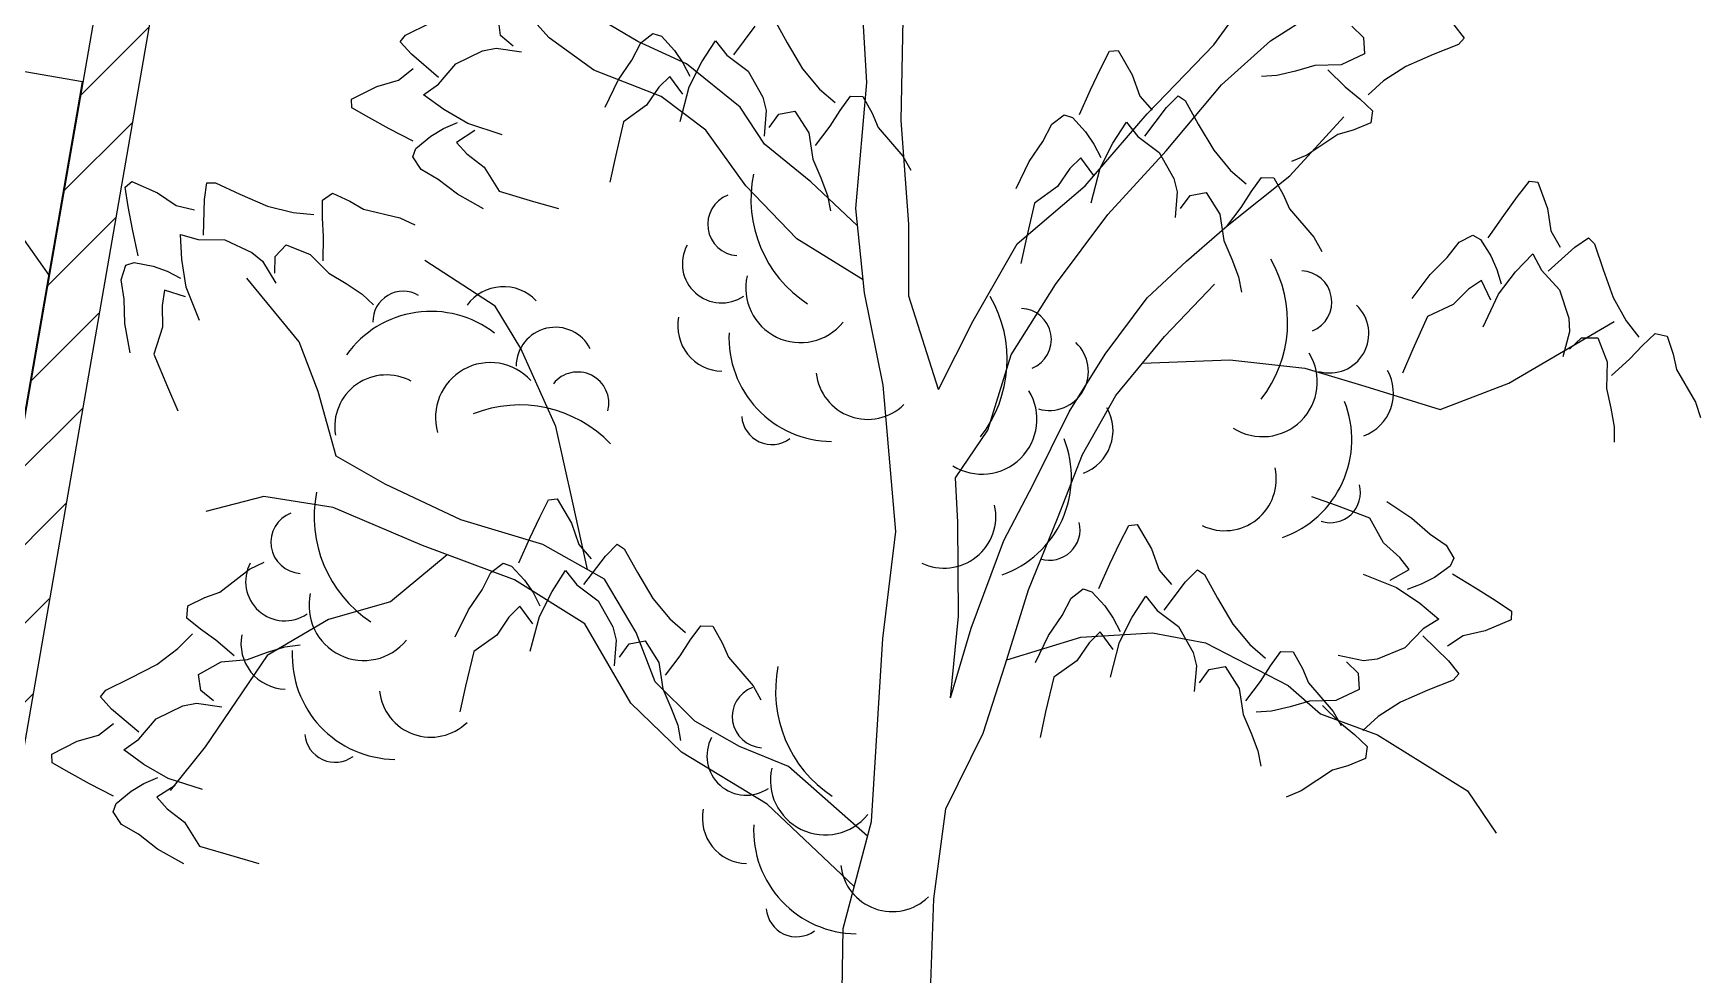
# Model space of a CAD drawing. Header units: millimetres. Extents: x 524954 to 526204, y 9523489 to 9524010.
# Drawn here: x 525806.42 to 525813.91, y 9523731.87 to 9523736.1 of the extents above; entities that cross this region are included whole.
import ezdxf

# ---------------------------------------------------------------- set-up
doc = ezdxf.new("R2010")
doc.units = ezdxf.units.MM
doc.linetypes.add('ACAD_ISO12W100', pattern=[21, 12, -3, 0, -3, 0, -3])
for name, color, linetype in [('Arbre', 34, 'ACAD_ISO12W100'), ('Bati', 6, 'Continuous'), ('Bati_H', 1, 'Continuous'), ('Cloture', 7, 'Continuous'), ('Murs', 1, 'Continuous')]:
    doc.layers.add(name, color=color, linetype=linetype)

# ---------------------------------------------------------------- blocks, each defined once
blk = doc.blocks.new('v088')
at = {"linetype": 'Continuous'}
for p, q in [((-0.2365, 6.8477), (-0.2742, 7.4626)), ((-1.6648, 7.048), (-1.9323, 7.3471)), ((-1.2665, 7.0314), (-1.4491, 7.1395)), ((-0.0837, 6.6768), (-0.0745, 7.1309)), ((1.3209, 7.0171), (1.4418, 7.1813)), ((1.5755, 7.0348), (1.778, 7.1634)), ((-1.4628, 6.9029), (-1.6648, 7.048)), ((-1.0467, 6.9303), (-1.2665, 7.0314)), ((1.0227, 6.7061), (1.3209, 7.0171)), ((1.3557, 6.8374), (1.5755, 7.0348)), ((-1.1618, 6.7848), (-1.4628, 6.9029)), ((-0.8063, 6.7363), (-1.0467, 6.9303)), ((-0.2869, 6.2807), (-0.2365, 6.8477)), ((1.107, 6.54), (1.3557, 6.8374)), ((-0.9597, 6.6336), (-1.1618, 6.7848)), ((-0.6972, 6.5707), (-0.8063, 6.7363)), ((-0.0491, 6.2111), (-0.0837, 6.6768)), ((0.7433, 6.3831), (1.0227, 6.7061)), ((1.6628, 6.4272), (1.906, 6.6935)), ((-0.7803, 6.3824), (-0.9597, 6.6336)), ((-0.4884, 6.4009), (-0.6972, 6.5707)), ((0.8455, 6.2546), (1.107, 6.54)), ((-0.5514, 6.1446), (-0.7803, 6.3824)), ((-0.2789, 6.2036), (-0.4884, 6.4009)), ((0.4379, 6.1217), (0.7433, 6.3831)), ((1.3814, 6.2037), (1.6628, 6.4272)), ((-0.2479, 5.9022), (-0.2869, 6.2807)), ((0.6096, 5.9388), (0.8455, 6.2546)), ((-0.2539, 5.9607), (-0.5514, 6.1446)), ((-0.0486, 5.8877), (-0.0491, 6.2111)), ((1.1982, 6.0444), (1.3814, 6.2037)), ((0.2399, 5.7756), (0.4379, 6.1217)), ((-1.9071, 5.8427), (-2.2223, 6.0475)), ((1.0213, 5.879), (1.1982, 6.0444)), ((-2.7868, 5.6812), (-3.0229, 5.9686)), ((0.4109, 5.6237), (0.6096, 5.9388)), ((1.0995, 5.7065), (1.3247, 5.9413)), ((-1.7911, 5.6523), (-1.9071, 5.8427)), ((-0.1646, 5.4873), (-0.2479, 5.9022)), ((0.0846, 5.4676), (-0.0486, 5.8877)), ((0.8338, 5.6263), (1.0213, 5.879)), ((0.0846, 5.4676), (0.2399, 5.7756)), ((2.6462, 5.4963), (3.1193, 5.7735)), ((0.8812, 5.4407), (1.0995, 5.7065)), ((-2.7013, 5.4591), (-2.7868, 5.6812)), ((-1.6346, 5.3011), (-1.7911, 5.6523)), ((0.3061, 5.2857), (0.4109, 5.6237)), ((0.6713, 5.3679), (0.8338, 5.6263)), ((1.0006, 5.5861), (1.394, 5.6007)), ((1.394, 5.6007), (1.7306, 5.5642)), ((1.7306, 5.5642), (1.9997, 5.4827)), ((-0.1073, 4.8293), (-0.1646, 5.4873)), ((1.9997, 5.4827), (2.3377, 5.3779)), ((2.3377, 5.3779), (2.6462, 5.4963)), ((-2.6206, 5.1685), (-2.7013, 5.4591)), ((0.7312, 5.1764), (0.8812, 5.4407)), ((0.5102, 5.0412), (0.6713, 5.3679)), ((-1.5592, 4.9668), (-1.6346, 5.3011)), ((0.1613, 5.0712), (0.3061, 5.2857)), ((-2.4003, 5.0425), (-2.6206, 5.1685)), ((0.6191, 4.888), (0.7312, 5.1764)), ((-2.0611, 4.8817), (-2.4003, 5.0425)), ((0.1717, 4.8724), (0.1613, 5.0712)), ((0.3786, 4.7897), (0.5102, 5.0412)), ((-2.9464, 4.9876), (-3.2062, 4.92)), ((-2.6344, 4.9381), (-2.9464, 4.9876)), ((-1.4917, 4.6586), (-1.5592, 4.9668)), ((-2.2328, 4.7662), (-2.6344, 4.9381)), ((-1.6919, 4.7713), (-2.0611, 4.8817)), ((0.1743, 4.4496), (0.1717, 4.8724)), ((0.489, 4.5681), (0.6191, 4.888)), ((-0.1657, 4.3492), (-0.1073, 4.8293)), ((-2.1227, 4.7254), (-2.3768, 4.5144)), ((-1.8192, 4.6131), (-2.2328, 4.7662)), ((-1.415, 4.6154), (-1.6919, 4.7713)), ((0.2314, 4.3948), (0.3786, 4.7897)), ((-1.5041, 4.4145), (-1.8192, 4.6131)), ((-1.2732, 4.3758), (-1.415, 4.6154)), ((-2.3768, 4.5144), (-2.655, 4.434)), ((0.3841, 4.2301), (0.489, 4.5681)), ((-2.655, 4.434), (-2.9315, 4.2727)), ((0.1384, 4.0819), (0.1743, 4.4496)), ((-1.2976, 4.0581), (-1.5041, 4.4145)), ((-1.1877, 4.1537), (-1.2732, 4.3758)), ((-0.2169, 3.5272), (-0.1657, 4.3492)), ((0.1384, 4.0819), (0.2314, 4.3948)), ((0.3911, 4.2526), (0.7235, 4.3553)), ((0.7235, 4.3553), (1.0465, 4.3745)), ((1.0465, 4.3745), (1.2838, 4.3297)), ((-2.9315, 4.2727), (-3.209, 3.8627)), ((1.2838, 4.3297), (1.6547, 4.1385)), ((0.2848, 3.9233), (0.3841, 4.2301)), ((-1.0099, 3.9771), (-1.1877, 4.1537)), ((1.6547, 4.1385), (1.8004, 4.0109)), ((-1.0692, 3.839), (-1.2976, 4.0581)), ((-0.8085, 3.8631), (-1.0099, 3.9771)), ((1.8004, 4.0109), (2.0573, 3.9168)), ((0.1177, 3.584), (0.2848, 3.9233)), ((2.0573, 3.9168), (2.4606, 3.664)), ((-3.209, 3.8627), (-3.3666, 3.6666)), ((-0.6849, 3.6045), (-1.0692, 3.839)), ((-0.589, 3.7744), (-0.8085, 3.8631)), ((-0.2343, 3.4611), (-0.589, 3.7744)), ((-0.2941, 3.234), (-0.6849, 3.6045)), ((2.4606, 3.664), (2.589, 3.4739)), ((-0.3436, 3.0457), (-0.2169, 3.5272)), ((0.064, 3.1786), (0.1177, 3.584)), ((0.0445, 2.6247), (0.064, 3.1786)), ((-0.3518, 2.5418), (-0.3436, 3.0457))]:
    blk.add_line(p, q, dxfattribs=at)
at = {"color": 3, "linetype": 'Continuous'}
for p, q in [((-1.8828, 7.0578), (-1.8923, 7.1303)), ((-0.654, 7.1313), (-0.5947, 7.0251)), ((-2.333, 7.0298), (-2.3098, 7.06)), ((-2.3098, 7.06), (-2.2004, 7.1132)), ((-1.8262, 7.0109), (-1.8828, 7.0578)), ((-1.2526, 7.0255), (-1.1978, 7.0672)), ((-1.1978, 7.0672), (-1.1602, 7.0548)), ((-1.1602, 7.0548), (-1.1012, 6.9916)), ((-0.8351, 6.9716), (-0.7381, 7.0997)), ((1.9408, 7.0996), (1.9941, 7.049)), ((1.9941, 7.049), (1.9988, 6.9761)), ((2.3991, 7.1055), (2.4452, 7.0467)), ((2.4452, 7.0467), (2.4201, 7.0181)), ((-2.283, 6.9743), (-2.333, 7.0298)), ((-2.1607, 6.8701), (-2.283, 6.9743)), ((-2.0833, 6.9307), (-1.963, 6.9891)), ((-1.963, 6.9891), (-1.9025, 7.0009)), ((-1.9025, 7.0009), (-1.7879, 6.9849)), ((-1.2925, 6.9474), (-1.2526, 7.0255)), ((-1.1012, 6.9916), (-1.0633, 6.9361)), ((-0.978, 6.9406), (-0.9175, 7.0343)), ((-0.9175, 7.0343), (-0.8661, 6.9697)), ((-0.8661, 6.9697), (-0.7702, 6.8978)), ((-0.5947, 7.0251), (-0.5257, 6.909)), ((0.8128, 6.9092), (0.8527, 6.9872)), ((0.8527, 6.9872), (0.8913, 6.9906)), ((0.8913, 6.9906), (0.9551, 6.8814)), ((1.9988, 6.9761), (1.8939, 6.9271)), ((2.3073, 6.9725), (2.1835, 6.9184)), ((2.4201, 7.0181), (2.3073, 6.9725)), ((-2.3415, 6.858), (-2.2745, 6.9095)), ((-2.1606, 6.8391), (-2.0833, 6.9307)), ((-1.3538, 6.8575), (-1.2925, 6.9474)), ((-1.0633, 6.9361), (-1.0322, 6.8755)), ((-1.0349, 6.828), (-0.978, 6.9406)), ((-0.7702, 6.8978), (-0.705, 6.781)), ((-0.5257, 6.909), (-0.4496, 6.8178)), ((0.7681, 6.8145), (0.8128, 6.9092)), ((1.6876, 6.8986), (1.6041, 6.8779)), ((1.7747, 6.9234), (1.6876, 6.8986)), ((1.8939, 6.9271), (1.7747, 6.9234)), ((1.8337, 6.904), (1.9118, 6.828)), ((2.1835, 6.9184), (2.0835, 6.8543)), ((-2.5514, 6.7723), (-2.4387, 6.8298)), ((-2.4387, 6.8298), (-2.3415, 6.858)), ((-2.228, 6.7914), (-2.1606, 6.8391)), ((-1.413, 6.7366), (-1.3538, 6.8575)), ((-1.1715, 6.8255), (-1.2266, 6.7446)), ((-1.122, 6.8741), (-1.1715, 6.8255)), ((-1.0639, 6.7951), (-1.122, 6.8741)), ((-1.0757, 6.6715), (-1.0349, 6.828)), ((-0.4496, 6.8178), (-0.3793, 6.7567)), ((0.9551, 6.8814), (0.9888, 6.786)), ((1.6041, 6.8779), (1.535, 6.8736)), ((1.9118, 6.828), (1.9768, 6.7743)), ((2.0835, 6.8543), (2.0142, 6.7921)), ((-2.5502, 6.7337), (-2.5514, 6.7723)), ((-2.1379, 6.7256), (-2.228, 6.7914)), ((-1.2266, 6.7446), (-1.3299, 6.6702)), ((-0.705, 6.781), (-0.6897, 6.7213)), ((-0.357, 6.7218), (-0.3104, 6.7855)), ((-0.3104, 6.7855), (-0.2553, 6.7842)), ((-0.2553, 6.7842), (-0.2138, 6.7099)), ((0.7187, 6.7034), (0.7681, 6.8145)), ((0.9888, 6.786), (1.0441, 6.7221)), ((1.1083, 6.7343), (1.1609, 6.7873)), ((1.1609, 6.7873), (1.1923, 6.7659)), ((1.1923, 6.7659), (1.2517, 6.6597)), ((1.9768, 6.7743), (2.0342, 6.7201)), ((-2.4746, 6.6893), (-2.5502, 6.7337)), ((-2.3827, 6.6392), (-2.4746, 6.6893)), ((-2.1384, 6.6402), (-2.076, 6.6678)), ((-2.0288, 6.6624), (-2.1379, 6.7256)), ((-1.3299, 6.6702), (-1.3669, 6.5144)), ((-0.6897, 6.7213), (-0.6991, 6.6059)), ((-0.6753, 6.6457), (-0.6318, 6.7049)), ((-0.6318, 6.7049), (-0.56, 6.7185)), ((-0.56, 6.7185), (-0.4983, 6.6206)), ((-0.4022, 6.6506), (-0.357, 6.7218)), ((-0.2138, 6.7099), (-0.1857, 6.6447)), ((0.5938, 6.6601), (0.6485, 6.7018)), ((0.6485, 6.7018), (0.6861, 6.6893)), ((0.6861, 6.6893), (0.7451, 6.6262)), ((0.8684, 6.5752), (0.9289, 6.6689)), ((0.9289, 6.6689), (0.9803, 6.6043)), ((1.0112, 6.6062), (1.1083, 6.7343)), ((2.0261, 6.6656), (1.9472, 6.6337)), ((2.0342, 6.7201), (2.0261, 6.6656)), ((-2.2745, 6.5836), (-2.3827, 6.6392)), ((-2.2624, 6.5503), (-2.1959, 6.6055)), ((-2.1959, 6.6055), (-2.1384, 6.6402)), ((-1.9976, 6.6315), (-2.0798, 6.5781)), ((-1.8748, 6.6127), (-2.0288, 6.6624)), ((-0.4983, 6.6206), (-0.4798, 6.5027)), ((-0.4679, 6.5637), (-0.4022, 6.6506)), ((-0.1857, 6.6447), (-0.0753, 6.5169)), ((0.5538, 6.582), (0.5938, 6.6601)), ((0.7451, 6.6262), (0.7831, 6.5707)), ((0.9803, 6.6043), (1.0762, 6.5324)), ((1.2517, 6.6597), (1.3207, 6.5436)), ((1.879, 6.6139), (1.7385, 6.5203)), ((1.9472, 6.6337), (1.879, 6.6139)), ((-2.2769, 6.5134), (-2.2624, 6.5503)), ((-2.0798, 6.5781), (-2.0342, 6.5259)), ((-2.0342, 6.5259), (-1.9565, 6.4662)), ((-0.0753, 6.5169), (-0.0397, 6.4532)), ((0.4926, 6.4921), (0.5538, 6.582)), ((0.7831, 6.5707), (0.8142, 6.5101)), ((0.8114, 6.4626), (0.8684, 6.5752)), ((1.0762, 6.5324), (1.1414, 6.4156)), ((1.3207, 6.5436), (1.3968, 6.4523)), ((1.7385, 6.5203), (1.6708, 6.4929)), ((-2.2384, 6.4564), (-2.2769, 6.5134)), ((-2.1628, 6.412), (-2.2384, 6.4564)), ((-1.9565, 6.4662), (-1.8881, 6.3588)), ((-1.3669, 6.5144), (-1.3922, 6.3999)), ((-0.4798, 6.5027), (-0.4444, 6.4194)), ((0.4333, 6.3712), (0.4926, 6.4921)), ((0.6749, 6.4601), (0.6198, 6.3792)), ((0.7244, 6.5087), (0.6749, 6.4601)), ((0.7824, 6.4297), (0.7244, 6.5087)), ((0.7707, 6.306), (0.8114, 6.4626)), ((1.3968, 6.4523), (1.4671, 6.3913)), ((-3.5682, 6.3771), (-3.539, 6.4025)), ((-3.5548, 6.2904), (-3.5682, 6.3771)), ((-3.539, 6.4025), (-3.4232, 6.3514)), ((-3.2129, 6.3221), (-3.2014, 6.3959)), ((-3.2014, 6.3959), (-3.1633, 6.397)), ((-3.1633, 6.397), (-3.053, 6.3458)), ((-2.0765, 6.3457), (-2.1628, 6.412)), ((-0.4444, 6.4194), (-0.4135, 6.3391)), ((0.6198, 6.3792), (0.5164, 6.3047)), ((1.1414, 6.4156), (1.1567, 6.3559)), ((1.4894, 6.3564), (1.536, 6.4201)), ((1.536, 6.4201), (1.5911, 6.4188)), ((1.5911, 6.4188), (1.6326, 6.3444)), ((2.6849, 6.3343), (2.7388, 6.4036)), ((2.7388, 6.4036), (2.7772, 6.3997)), ((2.7772, 6.3997), (2.8196, 6.2805)), ((-3.4232, 6.3514), (-3.3399, 6.2939)), ((-3.3399, 6.2939), (-3.2577, 6.2746)), ((-3.2164, 6.1615), (-3.2129, 6.3221)), ((-3.053, 6.3458), (-2.929, 6.2922)), ((-2.929, 6.2922), (-2.8139, 6.2629)), ((-2.6826, 6.2395), (-2.6821, 6.3185)), ((-2.6821, 6.3185), (-2.6368, 6.3497)), ((-2.6368, 6.3497), (-2.5596, 6.3138)), ((-2.5596, 6.3138), (-2.4986, 6.2775)), ((-1.9592, 6.2797), (-2.0765, 6.3457)), ((-1.8881, 6.3588), (-1.7347, 6.313)), ((-1.7347, 6.313), (-1.6219, 6.2812)), ((-0.4135, 6.3391), (-0.4006, 6.2711)), ((0.5164, 6.3047), (0.4795, 6.1489)), ((1.1567, 6.3559), (1.1472, 6.2405)), ((1.171, 6.2803), (1.2146, 6.3394)), ((1.2146, 6.3394), (1.2864, 6.3531)), ((1.2864, 6.3531), (1.3481, 6.2552)), ((1.4442, 6.2852), (1.4894, 6.3564)), ((1.6326, 6.3444), (1.6606, 6.2793)), ((2.6234, 6.2497), (2.6849, 6.3343)), ((-3.5355, 6.1876), (-3.5548, 6.2904)), ((-2.8139, 6.2629), (-2.7211, 6.2547)), ((-2.6774, 6.1553), (-2.6826, 6.2395)), ((-2.4986, 6.2775), (-2.3343, 6.2387)), ((-2.3343, 6.2387), (-2.2681, 6.208)), ((1.3481, 6.2552), (1.3665, 6.1373)), ((1.3784, 6.1983), (1.4442, 6.2852)), ((1.6606, 6.2793), (1.771, 6.1515)), ((2.5541, 6.1497), (2.6234, 6.2497)), ((2.8196, 6.2805), (2.8349, 6.1805)), ((-3.5103, 6.0686), (-3.5355, 6.1876)), ((-3.3198, 6.1639), (-3.2403, 6.1417)), ((-3.3139, 6.0525), (-3.3198, 6.1639)), ((-3.2403, 6.1417), (-3.1205, 6.1398)), ((-2.6797, 6.0464), (-2.6774, 6.1553)), ((0.4795, 6.1489), (0.4542, 6.0345)), ((1.771, 6.1515), (1.8066, 6.0878)), ((2.4234, 6.1305), (2.4849, 6.1612)), ((2.4849, 6.1612), (2.5195, 6.142)), ((2.5195, 6.142), (2.5657, 6.0689)), ((2.8349, 6.1805), (2.8773, 6.1074)), ((2.9427, 6.1074), (3.0042, 6.1497)), ((3.0042, 6.1497), (3.0311, 6.1228)), ((-3.1205, 6.1398), (-2.9991, 6.0834)), ((-2.9991, 6.0834), (-2.9517, 6.044)), ((-2.8952, 6.0647), (-2.845, 6.1178)), ((-2.845, 6.1178), (-2.7377, 6.0747)), ((-2.7377, 6.0747), (-2.6536, 5.99)), ((1.3665, 6.1373), (1.4019, 6.054)), ((2.3695, 6.0612), (2.4234, 6.1305)), ((2.5657, 6.0689), (2.5926, 6.0074)), ((2.6772, 5.9958), (2.7542, 6.0766)), ((2.7542, 6.0766), (2.7926, 6.0035)), ((2.8234, 5.9997), (2.9427, 6.1074)), ((3.0311, 6.1228), (3.0696, 6.0074)), ((-3.5861, 5.9603), (-3.5662, 6.0262)), ((-3.5662, 6.0262), (-3.5284, 6.0381)), ((-3.5284, 6.0381), (-3.4436, 6.0215)), ((-3.4436, 6.0215), (-3.3804, 5.9989)), ((-3.3804, 5.9989), (-3.3196, 5.968)), ((-3.294, 5.9279), (-3.3139, 6.0525)), ((-2.9517, 6.044), (-2.8917, 5.945)), ((-2.8958, 5.9912), (-2.8952, 6.0647)), ((1.4019, 6.054), (1.4328, 5.9737)), ((2.2926, 5.9843), (2.3695, 6.0612)), ((2.5926, 6.0074), (2.6118, 5.942)), ((2.6003, 5.8958), (2.6772, 5.9958)), ((2.7926, 6.0035), (2.8734, 5.9151)), ((3.0696, 6.0074), (3.1158, 5.8804)), ((-3.5727, 5.8736), (-3.5861, 5.9603)), ((-3.2352, 5.7773), (-3.294, 5.9279)), ((-2.6536, 5.99), (-2.576, 5.9433)), ((-2.576, 5.9433), (-2.5039, 5.8964)), ((1.4328, 5.9737), (1.4458, 5.9057)), ((2.2118, 5.8766), (2.2926, 5.9843)), ((2.4657, 5.9189), (2.3964, 5.8497)), ((2.5234, 5.9574), (2.4657, 5.9189)), ((2.5657, 5.8689), (2.5234, 5.9574)), ((-3.5695, 5.7648), (-3.5727, 5.8736)), ((-3.3915, 5.9142), (-3.4031, 5.8459)), ((-3.4031, 5.8459), (-3.4003, 5.748)), ((-3.2981, 5.8843), (-3.3915, 5.9142)), ((-2.5039, 5.8964), (-2.4536, 5.8489)), ((2.3964, 5.8497), (2.281, 5.7958)), ((2.5311, 5.7497), (2.6003, 5.8958)), ((2.8734, 5.9151), (2.9157, 5.7881)), ((3.1158, 5.8804), (3.1734, 5.7766)), ((2.281, 5.7958), (2.2156, 5.6496)), ((2.9157, 5.7881), (2.9196, 5.7266)), ((3.1734, 5.7766), (3.2311, 5.7035)), ((-3.5466, 5.6322), (-3.5695, 5.7648)), ((-3.4003, 5.748), (-3.4403, 5.6271)), ((2.9196, 5.7266), (2.8888, 5.615)), ((2.9196, 5.6496), (2.9734, 5.6996)), ((2.9734, 5.6996), (3.0465, 5.6996)), ((3.0465, 5.6996), (3.0888, 5.5919)), ((3.2465, 5.665), (3.3042, 5.7189)), ((3.3042, 5.7189), (3.3581, 5.7073)), ((3.3581, 5.7073), (3.385, 5.6266)), ((-3.4403, 5.6271), (-3.3789, 5.4792)), ((2.2156, 5.6496), (2.1695, 5.5419)), ((3.1888, 5.6035), (3.2465, 5.665)), ((3.385, 5.6266), (3.4004, 5.5573)), ((3.0888, 5.5919), (3.085, 5.4727)), ((3.1081, 5.5304), (3.1888, 5.6035)), ((3.4004, 5.5573), (3.485, 5.4112)), ((-3.3789, 5.4792), (-3.3323, 5.3717)), ((3.085, 5.4727), (3.1042, 5.3842)), ((3.485, 5.4112), (3.5081, 5.3419)), ((3.1042, 5.3842), (3.1196, 5.2996)), ((3.1196, 5.2996), (3.1196, 5.2304)), ((-1.7068, 4.8945), (-1.6668, 4.9726)), ((-1.6668, 4.9726), (-1.6283, 4.976)), ((-1.6283, 4.976), (-1.5645, 4.8667)), ((1.8724, 4.9461), (1.762, 4.9854)), ((2.0224, 4.89), (1.8724, 4.9461)), ((2.0987, 4.9642), (2.2113, 4.8904)), ((-1.7514, 4.7999), (-1.7068, 4.8945)), ((2.0834, 4.7783), (2.0224, 4.89)), ((2.2113, 4.8904), (2.2929, 4.8185)), ((-1.8008, 4.6887), (-1.7514, 4.7999)), ((-1.5645, 4.8667), (-1.5307, 4.7714)), ((0.8993, 4.7791), (0.9393, 4.8572)), ((0.9393, 4.8572), (0.9778, 4.8606)), ((0.9778, 4.8606), (1.0416, 4.7513)), ((2.2929, 4.8185), (2.3654, 4.7691)), ((-1.5307, 4.7714), (-1.4755, 4.7074)), ((-1.5083, 4.5916), (-1.4112, 4.7196)), ((-1.4112, 4.7196), (-1.3587, 4.7727)), ((-1.3587, 4.7727), (-1.3272, 4.7513)), ((-1.3272, 4.7513), (-1.2679, 4.6451)), ((0.8546, 4.6845), (0.8993, 4.7791)), ((1.0416, 4.7513), (1.0754, 4.656)), ((2.1569, 4.7135), (2.0834, 4.7783)), ((2.3654, 4.7691), (2.4, 4.7096)), ((-3.1435, 4.5571), (-3.0095, 4.66)), ((-3.0095, 4.66), (-2.9439, 4.6918)), ((-1.9657, 4.5674), (-1.9257, 4.6454)), ((-1.9257, 4.6454), (-1.871, 4.6871)), ((-1.871, 4.6871), (-1.8334, 4.6747)), ((-1.8334, 4.6747), (-1.7744, 4.6115)), ((-1.6512, 4.5605), (-1.5907, 4.6542)), ((-1.5907, 4.6542), (-1.5392, 4.5896)), ((-1.2679, 4.6451), (-1.1988, 4.529)), ((0.8053, 4.5733), (0.8546, 4.6845)), ((1.0754, 4.656), (1.1306, 4.592)), ((1.1948, 4.6042), (1.2474, 4.6573)), ((1.2474, 4.6573), (1.2789, 4.6359)), ((2.1133, 4.6106), (2.1989, 4.6584)), ((2.1989, 4.6584), (2.1569, 4.7135)), ((2.383, 4.6739), (2.3129, 4.6232)), ((2.4, 4.7096), (2.383, 4.6739)), ((-1.7744, 4.6115), (-1.7365, 4.5561)), ((-1.5392, 4.5896), (-1.4434, 4.5178)), ((0.6804, 4.53), (0.7351, 4.5718)), ((0.7351, 4.5718), (0.7727, 4.5593)), ((1.0978, 4.4762), (1.1948, 4.6042)), ((1.2789, 4.6359), (1.3382, 4.5297)), ((1.9921, 4.6376), (2.1424, 4.5777)), ((2.1424, 4.5777), (2.247, 4.5072)), ((2.2532, 4.5924), (2.1892, 4.5691)), ((2.3129, 4.6232), (2.2532, 4.5924)), ((2.3928, 4.6398), (2.497, 4.577)), ((2.497, 4.577), (2.5853, 4.5209)), ((-3.2911, 4.4407), (-3.2867, 4.4956)), ((-3.2867, 4.4956), (-3.2101, 4.5328)), ((-3.2101, 4.5328), (-3.1435, 4.5571)), ((-2.0269, 4.4774), (-1.9657, 4.5674)), ((-1.7952, 4.494), (-1.8447, 4.4455)), ((-1.7371, 4.415), (-1.7952, 4.494)), ((-1.7365, 4.5561), (-1.7054, 4.4954)), ((-1.7081, 4.4479), (-1.6512, 4.5605)), ((-1.4434, 4.5178), (-1.3781, 4.401)), ((-1.1988, 4.529), (-1.1228, 4.4377)), ((0.6404, 4.452), (0.6804, 4.53)), ((0.7727, 4.5593), (0.8317, 4.4961)), ((0.8317, 4.4961), (0.8696, 4.4407)), ((0.9549, 4.4451), (1.0154, 4.5388)), ((1.0154, 4.5388), (1.0668, 4.4742)), ((1.3382, 4.5297), (1.4072, 4.4136)), ((2.247, 4.5072), (2.3325, 4.4356)), ((2.5853, 4.5209), (2.6578, 4.4715)), ((-3.2303, 4.3905), (-3.2911, 4.4407)), ((-2.0862, 4.3565), (-2.0269, 4.4774)), ((-1.8447, 4.4455), (-1.8998, 4.3645)), ((-1.7488, 4.2914), (-1.7081, 4.4479)), ((-1.1228, 4.4377), (-1.0524, 4.3767)), ((0.5791, 4.362), (0.6404, 4.452)), ((0.8696, 4.4407), (0.9007, 4.38)), ((0.898, 4.3325), (0.9549, 4.4451)), ((1.0668, 4.4742), (1.1627, 4.4024)), ((2.3325, 4.4356), (2.262, 4.3926)), ((2.6564, 4.4329), (2.5401, 4.3831)), ((2.6578, 4.4715), (2.6564, 4.4329)), ((-3.3314, 4.3035), (-3.2664, 4.3702)), ((-3.1617, 4.3413), (-3.2303, 4.3905)), ((-1.8998, 4.3645), (-2.0031, 4.2901)), ((-1.3781, 4.401), (-1.3629, 4.3412)), ((-1.0302, 4.3418), (-0.9835, 4.4054)), ((-0.9835, 4.4054), (-0.9285, 4.4041)), ((-0.9285, 4.4041), (-0.8869, 4.3298)), ((0.5199, 4.2411), (0.5791, 4.362)), ((0.8109, 4.3786), (0.7614, 4.3301)), ((0.869, 4.2996), (0.8109, 4.3786)), ((1.1627, 4.4024), (1.228, 4.2856)), ((1.4072, 4.4136), (1.4833, 4.3223)), ((2.262, 4.3926), (2.1788, 4.3064)), ((2.2601, 4.3616), (2.3751, 4.2494)), ((2.4412, 4.3615), (2.371, 4.3146)), ((2.5401, 4.3831), (2.4412, 4.3615)), ((-3.4268, 4.2328), (-3.3314, 4.3035)), ((-3.0788, 4.2707), (-3.1617, 4.3413)), ((-3.0186, 4.2553), (-2.9333, 4.2859)), ((-2.9333, 4.2859), (-2.8514, 4.3121)), ((-2.8514, 4.3121), (-2.7828, 4.3211)), ((-2.0031, 4.2901), (-2.0401, 4.1343)), ((-1.3629, 4.3412), (-1.3723, 4.2259)), ((-1.3485, 4.2656), (-1.3049, 4.3248)), ((-1.3049, 4.3248), (-1.2331, 4.3384)), ((-1.2331, 4.3384), (-1.1715, 4.2405)), ((-1.1411, 4.1837), (-1.0754, 4.2705)), ((-1.0754, 4.2705), (-1.0302, 4.3418)), ((-0.8869, 4.3298), (-0.8589, 4.2646)), ((0.7614, 4.3301), (0.7063, 4.2491)), ((0.8572, 4.176), (0.898, 4.3325)), ((1.228, 4.2856), (1.2432, 4.2258)), ((1.4833, 4.3223), (1.5536, 4.2613)), ((1.5759, 4.2264), (1.6226, 4.29)), ((1.6226, 4.29), (1.6776, 4.2887)), ((1.6776, 4.2887), (1.7191, 4.2144)), ((1.9936, 4.2484), (1.8803, 4.2721)), ((2.1788, 4.3064), (2.0548, 4.2561)), ((-3.5467, 4.1705), (-3.4268, 4.2328)), ((-3.2386, 4.1877), (-3.1373, 4.2436)), ((-3.1373, 4.2436), (-3.0186, 4.2553)), ((-1.1715, 4.2405), (-1.153, 4.1227)), ((-0.8589, 4.2646), (-0.7485, 4.1368)), ((0.7063, 4.2491), (0.603, 4.1747)), ((1.2432, 4.2258), (1.2338, 4.1105)), ((1.2576, 4.1502), (1.3011, 4.2094)), ((1.3011, 4.2094), (1.373, 4.223)), ((1.373, 4.223), (1.4346, 4.1251)), ((1.5307, 4.1551), (1.5759, 4.2264)), ((1.7191, 4.2144), (1.7472, 4.1493)), ((1.9168, 4.2436), (1.9701, 4.193)), ((2.0548, 4.2561), (1.9936, 4.2484)), ((2.3751, 4.2494), (2.4212, 4.1906)), ((-3.6561, 4.1174), (-3.5467, 4.1705)), ((-3.2291, 4.1152), (-3.2386, 4.1877)), ((-2.0401, 4.1343), (-2.0653, 4.0199)), ((-1.153, 4.1227), (-1.1176, 4.0393)), ((-0.7485, 4.1368), (-0.7129, 4.0731)), ((0.603, 4.1747), (0.566, 4.0189)), ((1.4346, 4.1251), (1.4531, 4.0073)), ((1.465, 4.0683), (1.5307, 4.1551)), ((1.7472, 4.1493), (1.8576, 4.0214)), ((1.9747, 4.12), (1.8699, 4.071)), ((1.9701, 4.193), (1.9747, 4.12)), ((2.396, 4.1621), (2.2833, 4.1164)), ((2.4212, 4.1906), (2.396, 4.1621)), ((-3.6793, 4.0872), (-3.6561, 4.1174)), ((-3.6294, 4.0317), (-3.6793, 4.0872)), ((-3.4297, 3.988), (-3.3093, 4.0465)), ((-3.3093, 4.0465), (-3.2488, 4.0583)), ((-3.2488, 4.0583), (-3.1342, 4.0423)), ((-3.1725, 4.0683), (-3.2291, 4.1152)), ((1.7506, 4.0673), (1.6636, 4.0426)), ((1.8699, 4.071), (1.7506, 4.0673)), ((1.8097, 4.0479), (1.8877, 3.9719)), ((2.1595, 4.0623), (2.0595, 3.9982)), ((2.2833, 4.1164), (2.1595, 4.0623)), ((-3.5071, 3.9275), (-3.6294, 4.0317)), ((-3.5069, 3.8964), (-3.4297, 3.988)), ((-1.1176, 4.0393), (-1.0867, 3.9591)), ((0.566, 4.0189), (0.5407, 3.9045)), ((1.4531, 4.0073), (1.4885, 3.9239)), ((1.5801, 4.0219), (1.511, 4.0175)), ((1.6636, 4.0426), (1.5801, 4.0219)), ((1.8576, 4.0214), (1.8932, 3.9577)), ((1.8877, 3.9719), (1.9528, 3.9182)), ((2.0595, 3.9982), (1.9902, 3.936)), ((-3.785, 3.8871), (-3.6878, 3.9154)), ((-3.6878, 3.9154), (-3.6208, 3.9668)), ((-3.5743, 3.8488), (-3.5069, 3.8964)), ((-1.0867, 3.9591), (-1.0738, 3.891)), ((1.4885, 3.9239), (1.5194, 3.8437)), ((1.9528, 3.9182), (2.0102, 3.864)), ((-3.8977, 3.8297), (-3.785, 3.8871)), ((-3.8965, 3.791), (-3.8977, 3.8297)), ((-3.4842, 3.783), (-3.5743, 3.8488)), ((1.5194, 3.8437), (1.5323, 3.7756)), ((2.0102, 3.864), (2.002, 3.8096)), ((-3.8209, 3.7466), (-3.8965, 3.791)), ((-3.729, 3.6966), (-3.8209, 3.7466)), ((-3.3751, 3.7197), (-3.4842, 3.783)), ((1.855, 3.7579), (1.7144, 3.6642)), ((1.9231, 3.7776), (1.855, 3.7579)), ((2.002, 3.8096), (1.9231, 3.7776)), ((-3.6208, 3.641), (-3.729, 3.6966)), ((-3.5422, 3.6629), (-3.4847, 3.6976)), ((-3.4847, 3.6976), (-3.4223, 3.7252)), ((-3.3439, 3.6889), (-3.4261, 3.6355)), ((-3.2212, 3.6701), (-3.3751, 3.7197)), ((-3.6232, 3.5708), (-3.6087, 3.6076)), ((-3.6087, 3.6076), (-3.5422, 3.6629)), ((-3.4261, 3.6355), (-3.3805, 3.5833)), ((1.7144, 3.6642), (1.6468, 3.6368)), ((-3.5847, 3.5138), (-3.6232, 3.5708)), ((-3.3805, 3.5833), (-3.3028, 3.5236)), ((-3.3028, 3.5236), (-3.2344, 3.4162)), ((-3.5091, 3.4694), (-3.5847, 3.5138)), ((-3.4228, 3.4031), (-3.5091, 3.4694)), ((-3.3055, 3.337), (-3.4228, 3.4031)), ((-3.2344, 3.4162), (-3.081, 3.3703)), ((-3.081, 3.3703), (-2.9682, 3.3386))]:
    blk.add_line(p, q, dxfattribs=at)
for centre, major_axis, start_param, end_param in [((-0.1929, 6.3242), (-0.3995, 0.3995), 0.587708, 1.773422), ((-0.8122, 6.2095), (-0.099, 0.099), -0.421529, 2.292047), ((-0.8896, 6.0328), (0.1246, 0.1246), 1.864761, 4.52862), ((1.088, 5.7707), (-0.3995, 0.3995), 3.265538, 4.451253), ((1.7113, 5.8608), (0.099, 0.099), 4.31771, 7.031286), ((-1.8693, 5.7251), (0.1445, 0.1445), 6.263619, 7.998733), ((-0.535, 5.9246), (0.1741, 0.1741), 2.133893, 4.816631), ((-2.32, 5.773), (0.0964, 0.0964), 0.254619, 2.377018), ((-0.1718, 5.6024), (0.3995, 0.3995), 4.836335, 6.022049), ((1.8413, 5.7182), (-0.1246, 0.1246), 2.081137, 4.744996), ((-2.1951, 5.3523), (0.3298, 0.3298), 0.12682, 1.733702), ((-0.8824, 5.7538), (-0.1445, 0.1445), 0.590553, 2.325666), ((0.4516, 5.6925), (0.099, 0.099), 4.31771, 7.031286), ((-1.6366, 5.5711), (-0.1246, 0.1246), 4.396235, 7.060094), ((-0.3902, 5.7004), (0.3298, 0.3298), 2.307735, 3.914618), ((0.5816, 5.5499), (0.1246, 0.1246), 3.651933, 6.315792), ((1.5402, 5.502), (0.1741, 0.1741), 3.363922, 6.046661), ((-2.3952, 5.3012), (-0.1641, 0.1641), -1.288499, 0.949924), ((-1.9284, 5.3425), (0.1741, 0.1741), 6.236163, 8.918901), ((-1.536, 5.4064), (0.099, 0.099), 5.251538, 7.965114), ((1.924, 5.4517), (-0.1445, 0.1445), 2.713295, 4.448408), ((-0.2336, 5.5657), (-0.1641, 0.1641), 0.892416, 3.130839), ((-1.7969, 4.8332), (0.3995, 0.3995), 6.260774, 7.446489), ((0.2804, 5.3337), (0.1741, 0.1741), 3.363922, 6.046661), ((1.4749, 5.2432), (0.3298, 0.3298), 4.265936, 5.872819), ((-0.6635, 5.357), (0.0964, 0.0964), 2.435534, 4.557933), ((0.6642, 5.2834), (-0.1445, 0.1445), 2.713295, 4.448408), ((0.2152, 5.0749), (-0.3298, 0.3298), 2.69514, 4.302022), ((1.3699, 5.0654), (-0.1641, 0.1641), 1.908121, 4.146545), ((1.844, 5.0056), (-0.0964, 0.0964), 2.051824, 4.174223), ((-2.1547, 4.8961), (-0.3995, 0.3995), 0.587708, 1.773422), ((0.1101, 4.8971), (-0.1641, 0.1641), 1.908121, 4.146545), ((-2.774, 4.7815), (-0.099, 0.099), -0.421529, 2.292047), ((0.5842, 4.8373), (0.0964, 0.0964), 3.62262, 5.745019), ((-2.8514, 4.6047), (-0.1246, 0.1246), 0.293965, 2.957824), ((-2.4968, 4.4965), (0.1741, 0.1741), 2.133893, 4.816631), ((-2.8441, 4.3258), (-0.1445, 0.1445), 0.590553, 2.325666), ((-2.352, 4.2724), (0.3298, 0.3298), 2.307735, 3.914618), ((-0.0823, 4.1124), (0.3995, 0.3995), 2.158504, 3.344219), ((-0.7016, 3.9977), (0.099, 0.099), 1.149268, 3.862844), ((-2.1954, 4.1377), (0.1641, 0.1641), 2.463212, 4.701636), ((-2.6253, 3.929), (0.0964, 0.0964), 2.435534, 4.557933), ((-0.779, 3.821), (0.1246, 0.1246), 1.864761, 4.52862), ((-0.4244, 3.7128), (0.1741, 0.1741), 2.133893, 4.816631), ((-0.7718, 3.542), (-0.1445, 0.1445), 0.590553, 2.325666), ((-0.2796, 3.4886), (0.3298, 0.3298), 2.307735, 3.914618), ((-0.1231, 3.3539), (0.1641, 0.1641), 2.463212, 4.701636), ((-0.5529, 3.1452), (0.0964, 0.0964), 2.435534, 4.557933)]:
    blk.add_ellipse(centre, major_axis=major_axis, ratio=1, start_param=start_param, end_param=end_param, dxfattribs=at)

msp = doc.modelspace()

# ---------------------------------------------------------------- hatches: boundary and pattern name
at = {"layer": 'Bati_H'}
h = msp.add_hatch(dxfattribs=at)
h.set_pattern_fill('_U', color=256, scale=2, angle=125.1448, style=0, pattern_type=0)
h.set_pattern_definition([(125.144797139, (0, 0), (-1.6353997904, -1.15128950554), [])])
h.paths.add_polyline_path([(525804.7883, 9523725.2248), (525806.6401, 9523735.8846), (525798.1586, 9523737.3581), (525797.9144, 9523735.9527), (525787.06, 9523737.9777), (525785.4288, 9523728.588)])
at = {"layer": 'Murs'}
h = msp.add_hatch(dxfattribs=at)
h.set_pattern_fill('_U', color=256, scale=0.25, angle=45, style=0, pattern_type=0)
h.set_pattern_definition([(45, (0, 0), (-0.1767766952966, 0.1767766952966), [])])
h.paths.add_polyline_path([(525804.9918, 9523724.9357), (525785.0198, 9523728.4053), (525788.6882, 9523748.0688), (525808.5288, 9523745.2959)])
h.paths.add_polyline_path([(525804.7883, 9523725.2248), (525785.312, 9523728.6083), (525788.8902, 9523747.7882), (525808.2383, 9523745.084)], flags=0)

# ---------------------------------------------------------------- linework, layer by layer
at = {"layer": 'Bati', "flags": 128}
msp.add_lwpolyline([(525804.7883, 9523725.2248), (525806.6401, 9523735.8846), (525798.1586, 9523737.3581), (525797.9144, 9523735.9527), (525787.06, 9523737.9777), (525785.4288, 9523728.588)], close=True, dxfattribs=at)
at = {"layer": 'Cloture', "flags": 128}
for points in [[(525804.9918, 9523724.9357), (525785.0198, 9523728.4053), (525788.6882, 9523748.0688), (525808.5288, 9523745.2959), (525804.9918, 9523724.9357), (525804.9918, 9523724.9357)], [(525804.7883, 9523725.2248), (525785.312, 9523728.6083), (525788.8902, 9523747.7882), (525808.2383, 9523745.084)]]:
    msp.add_lwpolyline(points, close=True, dxfattribs=at)

# ---------------------------------------------------------------- block references
at = {"layer": 'Arbre'}
msp.add_blockref('v088', (525810.3998, 9523729.0351), dxfattribs=at)

doc.saveas('drawing.dxf')
